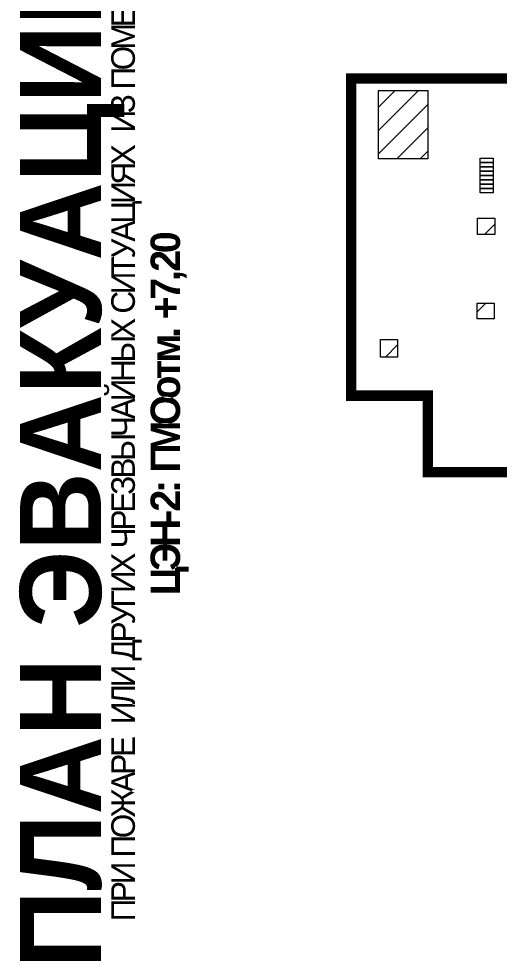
# Model space of a CAD drawing. Header units: millimetres. Extents: x 13810 to 67229, y 12374 to 21950.
# Drawn here: x 29087.7 to 29198.6, y 14166.8 to 14384.2 of the extents above; entities that cross this region are included whole.
import ezdxf

# ---------------------------------------------------------------- set-up
doc = ezdxf.new("R2010")
doc.units = ezdxf.units.MM
doc.styles.add('обычный', font='arial.ttf')

msp = doc.modelspace()

# ---------------------------------------------------------------- hatches: boundary and pattern name
at = {"lineweight": 0, "true_color": 0x000000}
h = msp.add_hatch(dxfattribs=at)
h.set_pattern_fill('ANSI31', color=18, scale=1.2, angle=180)
h.set_pattern_definition([(225, (49659.1294, 22685.838), (2.69407684, -2.69407684), [])])
h.paths.add_polyline_path([(29171.22, 14310.28), (29171.22, 14306.21), (29175.13, 14306.21), (29175.13, 14310.28)])
h.paths.add_polyline_path([(29197.42, 14315.05), (29197.42, 14318.64), (29193.51, 14318.64), (29193.51, 14315.05)])
h.paths.add_polyline_path([(29197.58, 14334.51), (29197.58, 14338.26), (29193.59, 14338.26), (29193.59, 14334.51)])
h.paths.add_polyline_path([(29170.72, 14351.96), (29182.13, 14351.96), (29182.13, 14367.75), (29170.72, 14367.75)])

# ---------------------------------------------------------------- linework, layer by layer
at = {"lineweight": 0, "const_width": 2.4}
msp.add_lwpolyline([(29285.61, 14370.46), (29164.44, 14370.46), (29164.44, 14297.31), (29182.14, 14297.31), (29182.14, 14279.63), (29204.98, 14279.63), (29204.98, 14169.21), (29601.66, 14169.21)], dxfattribs=at)
at = {"lineweight": 0}
for points in [[(29182.13, 14351.96), (29170.72, 14351.96), (29170.72, 14367.75), (29182.13, 14367.75)], [(29194.21, 14351.12), (29194.21, 14352.12), (29197.22, 14352.12), (29197.22, 14351.12)], [(29194.21, 14350.11), (29194.21, 14351.12), (29197.22, 14351.12), (29197.22, 14350.11)], [(29194.21, 14349.11), (29194.21, 14350.11), (29197.22, 14350.11), (29197.22, 14349.11)], [(29194.21, 14348.1), (29194.21, 14349.11), (29197.22, 14349.11), (29197.22, 14348.1)], [(29194.21, 14347.1), (29194.21, 14348.1), (29197.22, 14348.1), (29197.22, 14347.1)], [(29194.21, 14346.09), (29194.21, 14347.1), (29197.22, 14347.1), (29197.22, 14346.09)], [(29194.21, 14345.09), (29194.21, 14346.09), (29197.22, 14346.09), (29197.22, 14345.09)], [(29194.21, 14344.08), (29194.21, 14345.09), (29197.22, 14345.09), (29197.22, 14344.08)], [(29197.58, 14334.51), (29193.59, 14334.51), (29193.59, 14338.26), (29197.58, 14338.26)], [(29197.42, 14315.05), (29193.51, 14315.05), (29193.51, 14318.64), (29197.42, 14318.64)], [(29175.13, 14306.21), (29171.22, 14306.21), (29171.22, 14310.28), (29175.13, 14310.28)]]:
    msp.add_lwpolyline(points, close=True, dxfattribs=at)

# ---------------------------------------------------------------- texts
at = {"color": 0, "lineweight": 0, "insert": (29108.91, 14292.87), "char_height": 6.8, "width": 381.8334, "attachment_point": 5, "rotation": 90, "style": 'обычный'}
msp.add_mtext('{\\fArial Black|b1|i0|c204|p34;\\H2x;\\T0.85;  \\fArial Narrow|b0|i0|c204|p34;\\H0.8x;\\W0.9;\\P\\fProxima Nova Rg|b0|i0|c204|p2;\\H0.5x;\\W1;\\C256;ПРИ ПОЖАРЕ  ИЛИ ДРУГИХ ЧРЕЗВЫЧАЙНЫХ СИТУАЦИЯХ  ИЗ ПОМЕЩЕНИЙ \\fProxima Nova Rg|b1|i0|c204|p2;\\H1.25x;\\PЦЭН-2: ГМОотм. +7,20}', dxfattribs=at)
at = {"lineweight": 0, "insert": (29087.99, 14165.17), "char_height": 18.7, "width": 419.8066, "attachment_point": 1, "rotation": 90, "style": 'обычный'}
msp.add_mtext('{\\fProxima Nova Rg|b1|i0|c204|p2;ПЛАН ЭВАКУАЦИИ}', dxfattribs=at)

doc.saveas('drawing.dxf')
